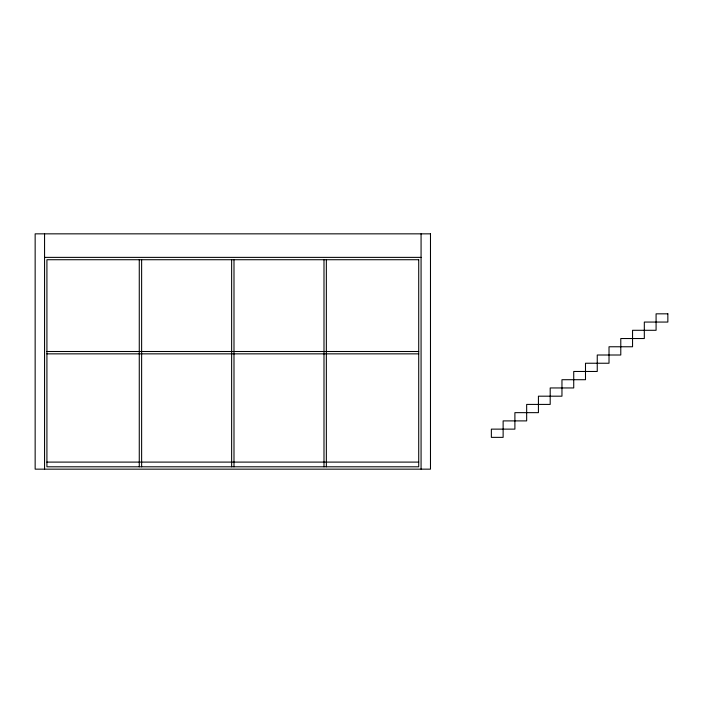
<?xml version="1.0" encoding="UTF-8"?>
<svg xmlns="http://www.w3.org/2000/svg" width="703" height="703" viewBox="0 0 703 703"><rect width="100%" height="100%" fill="white"/><g stroke="black" fill="none" stroke-linecap="round" stroke-linejoin="round"><path stroke-width="1.05" d="M44.561 257.377L421.071 257.377M46.916 351.5L418.716 351.5M46.916 353.855L418.716 353.855M46.916 462.099L418.716 462.099M421.071 233.844L421.071 469.156M326.35 259.723L326.35 466.801M323.995 259.723L323.995 466.801M233.994 259.723L233.994 466.801M231.639 259.723L231.639 466.801M141.628 259.723L141.628 466.801M139.273 259.723L139.273 466.801M44.561 233.844L44.561 469.156M430.482 233.844L35.15 233.844L35.15 469.156L430.482 469.156L430.482 233.844M418.716 259.723L46.916 259.723L46.916 466.801L418.716 466.801L418.716 259.723M667.85 313.828L656.084 313.828L656.084 330.296L632.551 330.296L632.551 346.764L609.018 346.764L609.018 363.24L585.494 363.24L585.494 379.708L561.961 379.708L561.961 396.184L538.428 396.184L538.428 412.652L514.895 412.652L514.895 429.129L491.362 429.129L491.362 437.363L503.128 437.363L503.128 420.895L526.661 420.895L526.661 404.418L550.194 404.418L550.194 387.951L573.727 387.951L573.727 371.474L597.251 371.474L597.251 355.006L620.784 355.006L620.784 338.53L644.317 338.53L644.317 322.062L667.85 322.062L667.85 313.828"/></g></svg>
